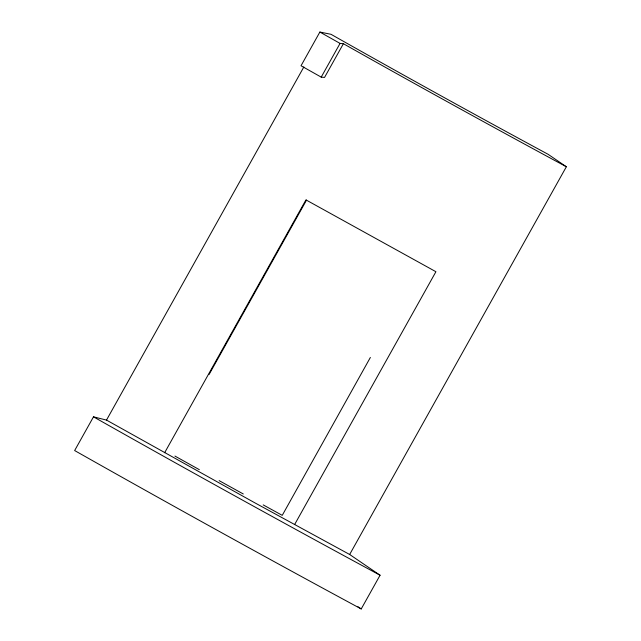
<?xml version="1.0" encoding="UTF-8"?>
<svg xmlns="http://www.w3.org/2000/svg" width="641" height="641" viewBox="0 0 641 641"><rect width="100%" height="100%" fill="white"/><g stroke="black" fill="none" stroke-linecap="round" stroke-linejoin="round"><path stroke-width="0.96" d="M93.49 416.834L74.644 450.551A637.731 23.372 29.2 0 0 361.22 608.95L380.065 575.233L349.657 554.489L254.317 502.536L106.502 420.087L93.49 416.834A637.731 23.372 29.2 0 0 380.065 575.233M566.356 166.756L548.111 154.305A483.13 17.7 29.2 0 1 331.004 34.302L319.867 32.05L301.022 65.767L321.213 77.128L324.546 77.433L343.392 43.716L372.389 60.038A541.1 19.831 29.2 0 0 566.356 166.756L349.657 554.489M106.502 420.087L303.866 66.944M321.213 77.128L340.059 43.412L343.392 43.716M164.625 452.754L305.949 199.88L435.92 271.72L294.596 524.586M209.094 374.464L306.55 200.08M370.37 357.454L282.248 515.348L263.203 504.9M243.292 493.979L219.142 480.63M199.327 469.661L174.945 456.063M319.867 32.05L340.059 43.412M357.934 606.707L361.22 608.95"/></g></svg>
